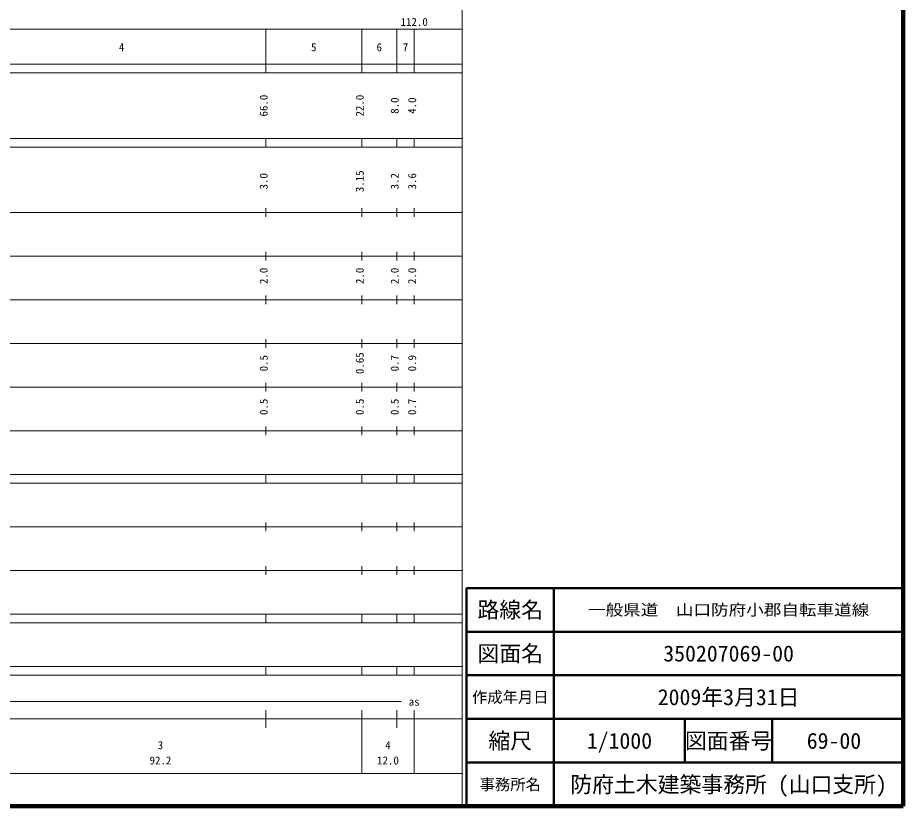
# Model space of a CAD drawing. Units: millimetres on the paper, enlarged 1000 times. Extents: x 40000 to 680000, y 20000 to 380000.
# Drawn here: x 477214 to 680000, y 20000 to 200640 of the extents above; entities that cross this region are included whole.
import ezdxf
from ezdxf.enums import TextEntityAlignment as Align

# ---------------------------------------------------------------- set-up
doc = ezdxf.new("R2010")
doc.units = ezdxf.units.MM
doc.header["$LTSCALE"] = 1000
for name, color, linetype, lineweight in [('M-TTL', 2, 'Continuous', 140), ('M-TTL-BAND', 7, 'Continuous', 13), ('M-TTL-FRAM', 2, 'Continuous', 50), ('M-TTL-LINE', 7, 'Continuous', 50)]:
    doc.layers.add(name, color=color, linetype=linetype, lineweight=lineweight)
doc.layers.add('M-TTL-TXT', color=7, linetype='Continuous')
doc.styles.add('ＭＳ ゴシック', font='')
doc.styles.get('ＭＳ ゴシック').set_extended_font_data('MS Gothic')

msp = doc.modelspace()

# ---------------------------------------------------------------- linework, layer by layer
at = {"layer": 'M-TTL'}
for p, q in [((680000, 20000), (680000, 380000)), ((40000, 20000), (680000, 20000))]:
    msp.add_line(p, q, dxfattribs=at)
at = {"layer": 'M-TTL-BAND'}
for p, q in [((579000, 20000), (579000, 370000)), ((68000, 198000), (579000, 198000)), ((534000, 188000), (534000, 198000)), ((556000, 188000), (556000, 198000)), ((564000, 188000), (564000, 198000)), ((568000, 188000), (568000, 198000)), ((40000, 190000), (579000, 190000)), ((40000, 188000), (579000, 188000)), ((40000, 173000), (579000, 173000)), ((534000, 171000), (534000, 173000)), ((556000, 171000), (556000, 173000)), ((564000, 171000), (564000, 173000)), ((568000, 171000), (568000, 173000)), ((40000, 171000), (579000, 171000)), ((534000, 155000), (534000, 157000)), ((556000, 155000), (556000, 157000)), ((564000, 155000), (564000, 157000)), ((568000, 155000), (568000, 157000)), ((40000, 156000), (579000, 156000)), ((534000, 145000), (534000, 147000)), ((556000, 145000), (556000, 147000)), ((564000, 145000), (564000, 147000)), ((568000, 145000), (568000, 147000)), ((46000, 146000), (579000, 146000)), ((52000, 136000), (579000, 136000)), ((534000, 135000), (534000, 137000)), ((556000, 135000), (556000, 137000)), ((564000, 135000), (564000, 137000)), ((568000, 135000), (568000, 137000)), ((46000, 126000), (579000, 126000)), ((534000, 125000), (534000, 127000)), ((556000, 125000), (556000, 127000)), ((564000, 125000), (564000, 127000)), ((568000, 125000), (568000, 127000)), ((52000, 116000), (579000, 116000)), ((534000, 115000), (534000, 117000)), ((556000, 115000), (556000, 117000)), ((564000, 115000), (564000, 117000)), ((568000, 115000), (568000, 117000)), ((46000, 106000), (579000, 106000)), ((534000, 105000), (534000, 107000)), ((556000, 105000), (556000, 107000)), ((564000, 105000), (564000, 107000)), ((568000, 105000), (568000, 107000)), ((40000, 96000), (579000, 96000)), ((534000, 94000), (534000, 96000)), ((556000, 94000), (556000, 96000)), ((564000, 94000), (564000, 96000)), ((568000, 94000), (568000, 96000)), ((40000, 94000), (579000, 94000)), ((49000, 84000), (579000, 84000)), ((534000, 83000), (534000, 85000)), ((556000, 83000), (556000, 85000)), ((564000, 83000), (564000, 85000)), ((568000, 83000), (568000, 85000)), ((40000, 74000), (579000, 74000)), ((534000, 73000), (534000, 75000)), ((556000, 73000), (556000, 75000)), ((564000, 73000), (564000, 75000)), ((568000, 73000), (568000, 75000)), ((40000, 64000), (579000, 64000)), ((534000, 62000), (534000, 64000)), ((556000, 62000), (556000, 64000)), ((564000, 62000), (564000, 64000)), ((568000, 62000), (568000, 64000)), ((40000, 62000), (579000, 62000)), ((40000, 52000), (579000, 52000)), ((534000, 50000), (534000, 52000)), ((556000, 50000), (556000, 52000)), ((564000, 50000), (564000, 52000)), ((568000, 50000), (568000, 52000)), ((40000, 50000), (579000, 50000)), ((459000, 44000), (565000, 44000)), ((534000, 38000), (534000, 42000)), ((556000, 27500), (556000, 42000)), ((564000, 38000), (564000, 42000)), ((568000, 27500), (568000, 42000)), ((40000, 40000), (579000, 40000)), ((68000, 27500), (579000, 27500))]:
    msp.add_line(p, q, dxfattribs=at)
at = {"layer": 'M-TTL-FRAM'}
for p, q in [((680000, 70000), (580000, 70000)), ((580000, 70000), (580000, 20000))]:
    msp.add_line(p, q, dxfattribs=at)
at = {"layer": 'M-TTL-LINE'}
for p, q in [((600000, 70000), (600000, 20000)), ((680000, 60000), (580000, 60000)), ((680000, 50000), (580000, 50000)), ((680000, 40000), (580000, 40000)), ((630000, 40000), (630000, 30000)), ((650000, 40000), (650000, 30000)), ((680000, 30000), (580000, 30000))]:
    msp.add_line(p, q, dxfattribs=at)

# ---------------------------------------------------------------- texts
at = {"layer": 'M-TTL-BAND', "style": 'ＭＳ ゴシック'}
for s, p in [('112.0', (568000, 198195)), ('4', (501000, 192405)), ('5', (545000, 192405)), ('6', (560000, 192405)), ('7', (566000, 192405)), ('as', (568000, 42500)), ('3', (509900, 32523)), ('4', (562000, 32523)), ('92.2', (509900, 29033)), ('12.0', (562000, 29033))]:
    msp.add_text(s, height=1833, dxfattribs=at).set_placement(p, align=Align.BOTTOM_CENTER)
for s, p in [('66.0', (535000, 180500)), ('22.0', (557000, 180500)), ('8.0', (565000, 180500)), ('4.0', (569000, 180500)), ('3.0', (535000, 163174)), ('3.15', (557000, 163174)), ('3.2', (565000, 163174)), ('3.6', (569000, 163174)), ('2.0', (535000, 141500)), ('2.0', (557000, 141500)), ('2.0', (565000, 141500)), ('2.0', (569000, 141500)), ('0.65', (557000, 121500)), ('0.5', (535000, 121500)), ('0.7', (565000, 121500)), ('0.9', (569000, 121500)), ('0.5', (535000, 111500)), ('0.5', (557000, 111500)), ('0.5', (565000, 111500)), ('0.7', (569000, 111500))]:
    msp.add_text(s, height=1833, rotation=90, dxfattribs=at).set_placement(p, align=Align.BOTTOM_CENTER)
at = {"layer": 'M-TTL-TXT', "style": 'ＭＳ ゴシック'}
for s, height, p in [('路線名', 3666, (590000, 65000)), ('路線名', 3666, (590000, 65000)), ('図面名', 3666, (590000, 55000)), ('図面名', 3666, (590000, 55000)), ('350207069-00', 3666, (640000, 55000)), ('作成年月日', 2566, (590000, 45000)), ('作成年月日', 2566, (590000, 45000)), ('2009年3月31日', 3666, (640000, 45000)), ('縮尺', 3666, (590000, 35000)), ('縮尺', 3666, (590000, 35000)), ('1/1000', 3666, (615000, 35000)), ('図面番号', 3666, (640000, 35000)), ('図面番号', 3666, (640000, 35000)), ('69-00', 3666, (664125, 35000)), ('事務所名', 2566, (590000, 25000)), ('事務所名', 2566, (590000, 25000)), ('防府土木建築事務所 (山口支所)', 3666, (640000, 25000))]:
    msp.add_text(s, height=height, dxfattribs=at).set_placement(p, align=Align.MIDDLE_CENTER)
at = {"layer": 'M-TTL-TXT', "style": 'ＭＳ ゴシック', "width": 1.15}
msp.add_text('一般県道\u3000山口防府小郡自転車道線', height=2566, dxfattribs=at).set_placement((640000, 65000), align=Align.MIDDLE_CENTER)

doc.saveas('drawing.dxf')
